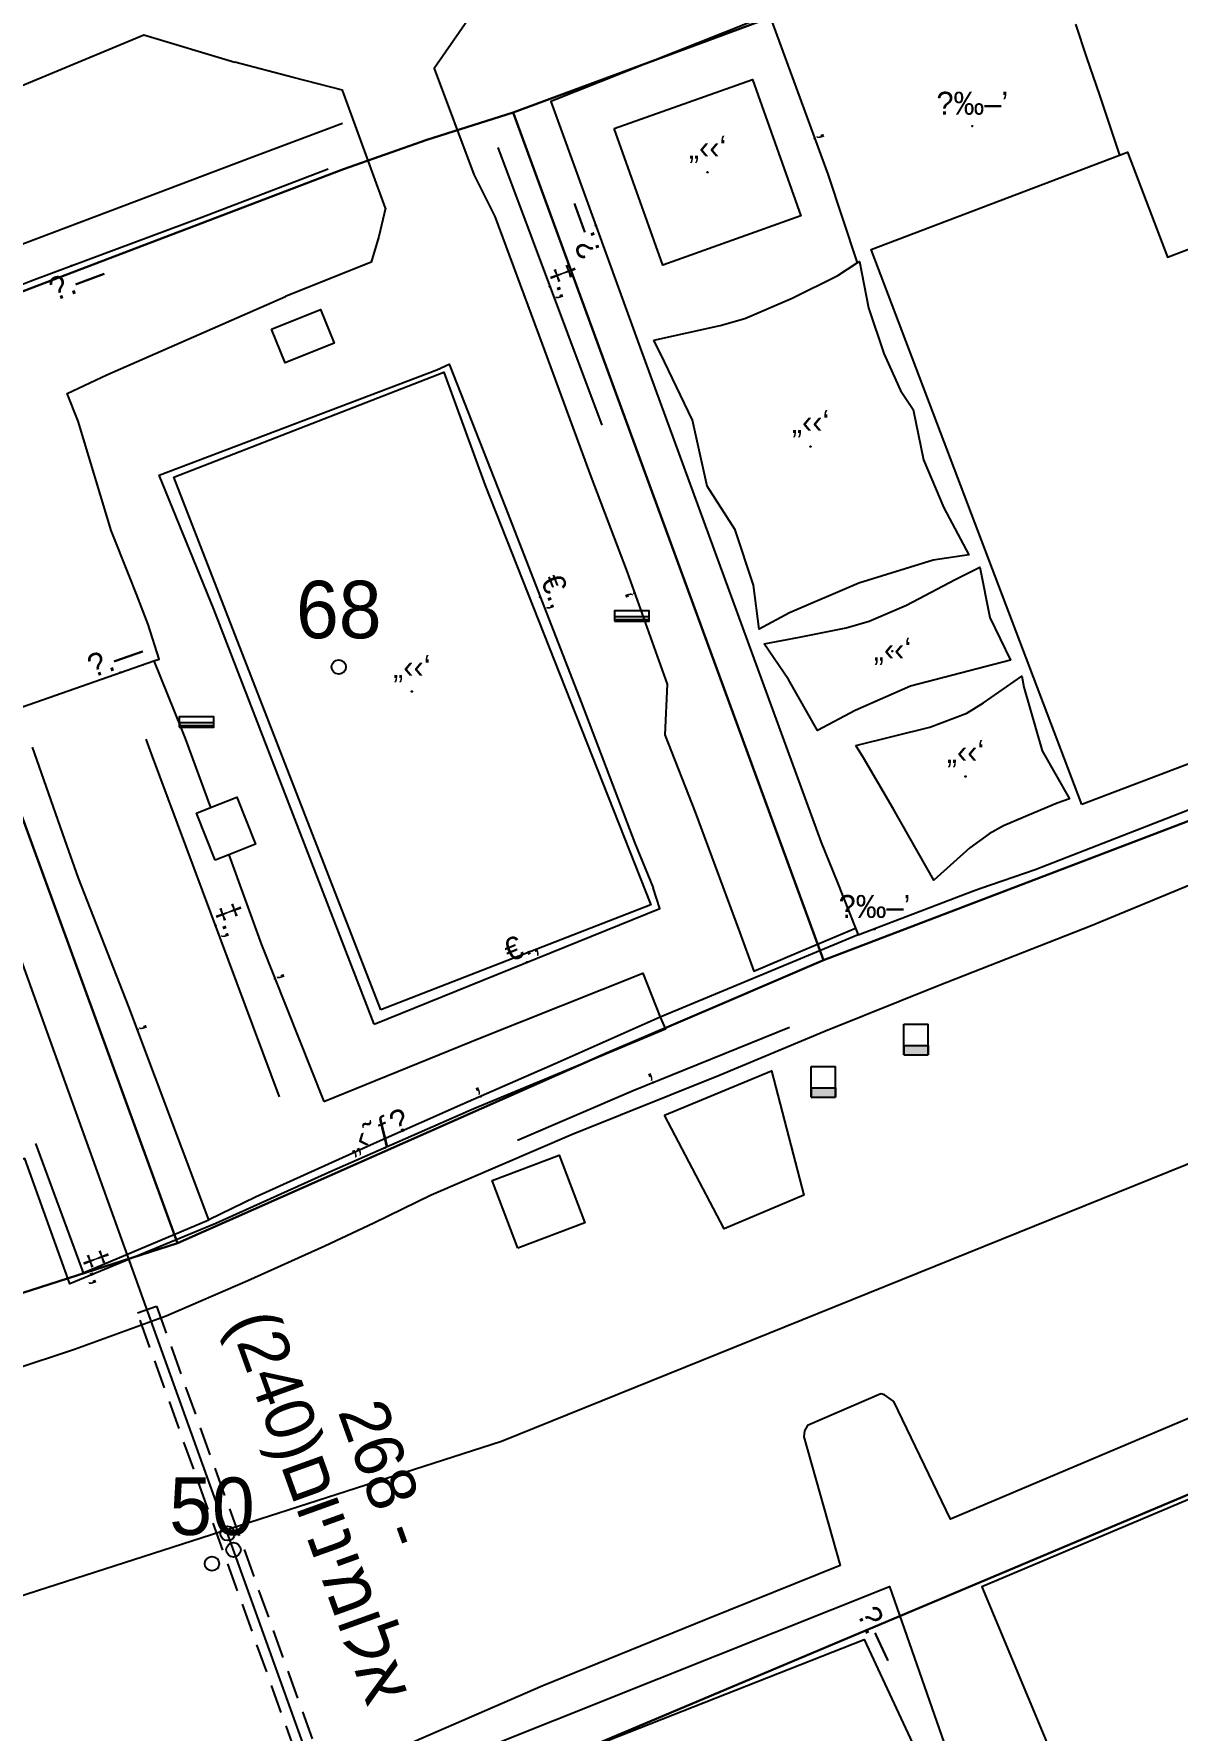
# Model space of a CAD drawing. Header units: metres. Extents: x 218299 to 220222, y 572714 to 574340.
# Drawn here: x 219519.9 to 219559.7, y 573693.4 to 573752.5 of the extents above; entities that cross this region are included whole.
import ezdxf
from ezdxf.enums import TextEntityAlignment as Align

# ---------------------------------------------------------------- set-up
doc = ezdxf.new("R2010")
doc.units = ezdxf.units.M
doc.header["$MEASUREMENT"] = 0
doc.linetypes.add('DASH15', pattern=[1.5, 1, -0.5])
for name, color, linetype in [('1602', 44, 'Continuous'), ('1603', 44, 'Continuous'), ('6151', 102, 'CABLEUNDEXIST03'), ('6701', 7, 'DASH15'), ('6910', 102, 'Continuous'), ('6916', 7, 'Continuous'), ('A_POINTS', 2, 'Continuous'), ('M2200', 253, 'Continuous'), ('M2207', 253, 'Continuous'), ('M2401', 7, 'Continuous'), ('M2404', 7, 'Continuous'), ('M2407', 253, 'Continuous'), ('M2408', 253, 'Continuous'), ('M2420', 253, 'Continuous'), ('M2601', 253, 'Continuous'), ('M2602', 253, 'Continuous'), ('M2604', 253, 'Continuous'), ('M2605', 253, 'Continuous'), ('M2804', 253, 'Continuous'), ('M5202', 253, 'Continuous'), ('M5235', 253, 'Continuous'), ('M5250', 253, 'Continuous')]:
    doc.layers.add(name, color=color, linetype=linetype)
doc.styles.add('HEBTXT', font='HEBTXT')
doc.styles.add('MAVAT_HEBTXT', font='HEBTXT')
doc.linetypes.add('CABLEUNDEXIST03', pattern='A,3.5,[222,elecad.shx,S=0.01,R=0,X=0,Y=0],1.5', length=5)

# ---------------------------------------------------------------- blocks, each defined once
blk = doc.blocks.new('6910')
at = {"layer": 'A_POINTS'}
blk.add_circle((0, 0), 0.25, dxfattribs=at)
at = {"color": 0, "style": 'HEBTXT', "flags": 1}
blk.add_attdef('CODE', (-2.918, 6.399), '', height=1.7, dxfattribs=at)
at = {"color": 0, "style": 'HEBTXT'}
for tag, p in [('PATH', (0.169, 4.708)), ('HTCH', (0.169, 2.708))]:
    blk.add_attdef(tag, text='', height=1.7, dxfattribs=at).set_placement(p, align=Align.MIDDLE_CENTER)
blk = doc.blocks.new('6916')
at = {"layer": 'A_POINTS'}
blk.add_circle((0, 0), 0.25, dxfattribs=at)
at = {"color": 0, "style": 'HEBTXT'}
for tag, p in [('HTCH', (0.006, 3.527)), ('PIPE', (0.049, 1.33))]:
    blk.add_attdef(tag, text='', height=1.7, dxfattribs=at).set_placement(p, align=Align.MIDDLE_CENTER)
blk = doc.blocks.new('1603')
at = {"layer": 'A_POINTS'}
blk.add_circle((0, 0), 0.25, dxfattribs=at)
at = {"color": 0, "style": 'HEBTXT'}
blk.add_attdef('PARCEL_NUM', text='', height=2, dxfattribs=at).set_placement((0, 1), align=Align.CENTER)
at = {"color": 0, "style": 'HEBTXT', "flags": 1}
blk.add_attdef('LOT_NUM', text='', height=2, dxfattribs=at).set_placement((0, -2.5), align=Align.CENTER)
blk = doc.blocks.new('M2804')
blk.add_circle((0, 0), 0.025)
at = {"style": 'MAVAT_HEBTXT'}
blk.add_attdef('NAME', text='', height=0.8, dxfattribs=at).set_placement((0, 1.59), align=Align.MIDDLE)
blk = doc.blocks.new('M5202')
blk.add_lwpolyline([(-2, -0.53), (2, -0.53), (2, 0.67), (-2, 0.67)], close=True)
for points in [[(-2, 0), (2, 0)], [(-2, -0.33), (2, -0.33)]]:
    blk.add_lwpolyline(points)
at = {"style": 'MAVAT_HEBTXT', "flags": 1}
for tag, p in [('MARK', (0, 1.92)), ('HEIGHT', (0, -1.78)), ('NAME', (0, -4.35))]:
    blk.add_attdef(tag, text='', height=0.8, dxfattribs=at).set_placement(p, align=Align.MIDDLE)
blk = doc.blocks.new('M2207')
blk.add_circle((0, 0), 0.025)
at = {"style": 'MAVAT_HEBTXT'}
blk.add_attdef('NAME', text='', height=0.8, dxfattribs=at).set_placement((0, 1.59), align=Align.MIDDLE)
blk = doc.blocks.new('M2408')
blk.add_circle((0, 0), 0.025)
at = {"style": 'MAVAT_HEBTXT'}
blk.add_attdef('NAME', text='', height=0.8, dxfattribs=at).set_placement((0, 1.59), align=Align.MIDDLE)
blk = doc.blocks.new('M2601')
blk.add_circle((0, 0), 0.025)
at = {"style": 'MAVAT_HEBTXT'}
blk.add_attdef('NAME', text='', height=0.8, dxfattribs=at).set_placement((0, 1.59), align=Align.MIDDLE)
blk = doc.blocks.new('M2602')
blk.add_circle((0, 0), 0.025)
at = {"style": 'MAVAT_HEBTXT'}
blk.add_attdef('NAME', text='', height=0.8, dxfattribs=at).set_placement((0, 1.59), align=Align.MIDDLE)
blk = doc.blocks.new('M2604')
blk.add_circle((0, 0), 0.025)
at = {"style": 'MAVAT_HEBTXT'}
blk.add_attdef('NAME', text='', height=0.8, dxfattribs=at).set_placement((0, 1.59), align=Align.MIDDLE)
blk = doc.blocks.new('M2605')
blk.add_circle((0, 0), 0.025)
at = {"style": 'MAVAT_HEBTXT'}
blk.add_attdef('NAME', text='', height=0.8, dxfattribs=at).set_placement((0, 1.59), align=Align.MIDDLE)
blk = doc.blocks.new('*U89')
at = {"linetype": 'Continuous'}
for p, q in [((-0.85, 0), (-0.85, -0.66)), ((0.85, 0), (0.85, -0.66))]:
    blk.add_line(p, q, dxfattribs=at)
blk.add_solid([(-0.85, 0), (-0.85, -0.66), (0.85, -0.66)], dxfattribs=at)
at = {"linetype": 'Continuous', "extrusion": (0, 0, -1)}
blk.add_solid([(0.85, 0), (-0.85, 0), (-0.85, -0.66)], dxfattribs=at)
blk = doc.blocks.new('M5235')
for points in [[(-0.85, 1.47), (0.85, 1.47)], [(-0.85, -0.66), (-0.85, 1.47)], [(0.85, -0.66), (0.85, 1.47)], [(-0.85, 0), (0.85, 0)], [(-0.85, -0.66), (0.85, -0.66)]]:
    blk.add_lwpolyline(points)
at = {"linetype": 'Continuous'}
blk.add_blockref('*U89', (0, 0), dxfattribs=at)
at = {"style": 'MAVAT_HEBTXT', "flags": 1}
for tag, p in [('MARK', (0, 2.72)), ('HEIGHT', (0, -1.92)), ('NAME', (0, -4.48))]:
    blk.add_attdef(tag, text='', height=0.8, dxfattribs=at).set_placement(p, align=Align.MIDDLE)
blk = doc.blocks.new('111')
at = {"layer": 'M2200'}
blk.add_polyline3d([(219556.398, 573725.657, 599.377), (219549.065, 573744.96, 599.377), (219557.707, 573748.243, 599.377), (219557.988, 573748.35, 599.377), (219559.377, 573744.692, 599.377), (219567.985, 573747.962, 599.377), (219567.985, 573747.962, 599.377), (219567.985, 573747.962, 599.377), (219569.743, 573743.337, 599.377), (219571.603, 573738.439, 599.377), (219572.226, 573738.675, 598.012), (219572.882, 573736.95, 597.592), (219572.372, 573736.757, 597.861), (219572.371, 573736.756, 597.861), (219569.494, 573735.663, 599.377), (219571.164, 573731.266, 599.377)], close=True, dxfattribs=at)
at = {"layer": 'M2207'}
for points in [[(219540.127, 573749.171, 598.852), (219544.933, 573750.879, 598.432), (219546.621, 573746.128, 598.327), (219541.816, 573744.42, 598.747), (219540.127, 573749.171, 598.852)], [(219541.508, 573741.804, 598.852), (219543.807, 573742.319, 598.747), (219544.669, 573742.565, 598.739), (219546.32, 573743.274, 598.747), (219547.903, 573744.063, 598.747), (219548.581, 573744.502, 598.842), (219548.656, 573744.55, 598.852), (219548.967, 573742.935, 598.747), (219549.507, 573741.345, 598.747), (219550.088, 573740.052, 598.747), (219550.531, 573739.396, 598.747), (219550.883, 573737.642, 598.747), (219551.592, 573735.971, 598.852), (219552.467, 573734.338, 598.642), (219551.221, 573734.153, 598.642), (219548.636, 573733.358, 598.642), (219546.223, 573732.324, 598.642), (219545.169, 573731.753, 598.642), (219544.973, 573733.279, 598.747), (219544.337, 573735.203, 598.852), (219543.365, 573736.733, 598.957), (219542.844, 573739.026, 598.957), (219541.875, 573741.053, 598.852)], [(219528.205, 573742.187, 598.537), (219529.911, 573742.878, 598.432), (219530.387, 573741.704, 598.117), (219528.681, 573741.013, 598.117)], [(219532.002, 573718.506, 599.482), (219524.801, 573737.037, 599.692), (219534.203, 573740.69, 599.482), (219535.635, 573736.751, 599.482), (219541.404, 573722.16, 599.587)], [(219545.342, 573731.24, 598.747), (219546.57, 573731.472, 598.702), (219548.2, 573731.798, 598.646), (219548.991, 573732.031, 598.642), (219550.3, 573732.586, 598.688), (219551.992, 573733.475, 598.799), (219552.841, 573733.912, 598.852), (219553.197, 573732.162, 598.747), (219553.917, 573730.67, 598.747), (219550.432, 573729.771, 598.642), (219548.512, 573728.924, 598.642), (219547.2, 573728.232, 598.642), (219546.193, 573729.998, 598.642)], [(219548.529, 573727.703, 598.432), (219551.104, 573728.343, 598.537), (219552.39, 573728.834, 598.602), (219552.978, 573729.191, 598.642), (219554.31, 573730.119, 598.747), (219554.379, 573729.735, 598.747), (219555.009, 573727.518, 598.747), (219555.963, 573725.852, 598.852), (219555.538, 573725.693, 598.852), (219554.732, 573725.364, 598.787), (219553.665, 573724.913, 598.697), (219553.165, 573724.637, 598.642), (219552.498, 573724.143, 598.546), (219551.25, 573723.023, 598.327), (219549.844, 573725.485, 598.327), (219548.797, 573727.272, 598.432)], [(219526.245, 573723.712, 597.592), (219525.594, 573725.352, 597.592), (219526.083, 573725.545, 597.592), (219526.997, 573725.908, 597.592), (219527.647, 573724.268, 597.592), (219526.719, 573723.9, 597.592), (219526.245, 573723.712, 597.592)], [(219536.773, 573710.214, 597.172), (219535.879, 573712.565, 597.172), (219538.209, 573713.451, 597.277), (219539.103, 573711.1, 597.277), (219536.773, 573710.214, 597.172)]]:
    blk.add_polyline3d(points, close=True, dxfattribs=at)
at = {"layer": 'M2401'}
for points in [[(219561.521, 573723.417, 598.852), (219556.697, 573721.418, 598.852), (219551.432, 573719.356, 598.852), (219547.424, 573717.739, 598.852), (219543.807, 573716.23, 598.852), (219538.635, 573714.154, 598.852), (219533.761, 573712.055, 598.852), (219531.766, 573711.088, 598.852), (219530.059, 573710.285, 598.852), (219527.381, 573709.074, 598.852), (219524.536, 573707.848, 598.852), (219521.348, 573706.694, 598.852), (219519.178, 573705.972, 598.852)], [(219564.126, 573705.991, 592.209), (219551.828, 573700.791, 592.209), (219549.858, 573704.875, 592.209), (219549.526, 573705.11, 592.209), (219549.405, 573705.149, 592.209), (219546.845, 573704.048, 592.209), (219546.744, 573703.862, 592.209), (219546.719, 573703.652, 592.209), (219547.989, 573699.179, 592.209), (219543.322, 573697.292, 592.209), (219537.642, 573694.99, 592.209), (219531.181, 573692.185, 592.209)]]:
    blk.add_polyline3d(points, dxfattribs=at)
at = {"layer": 'M2404'}
for points in [[(219561.521, 573723.417, 598.852), (219556.697, 573721.418, 598.852), (219551.432, 573719.356, 598.852), (219547.424, 573717.739, 598.852), (219543.807, 573716.23, 598.852), (219538.635, 573714.154, 598.852), (219533.761, 573712.055, 598.852), (219531.766, 573711.088, 598.852), (219530.059, 573710.285, 598.852), (219527.381, 573709.074, 598.852), (219524.536, 573707.848, 598.852), (219521.348, 573706.694, 598.852), (219519.178, 573705.972, 598.852)], [(219564.126, 573705.991, 592.209), (219551.828, 573700.791, 592.209), (219549.858, 573704.875, 592.209), (219549.526, 573705.11, 592.209), (219549.405, 573705.149, 592.209), (219546.845, 573704.048, 592.209), (219546.744, 573703.862, 592.209), (219546.719, 573703.652, 592.209), (219547.989, 573699.179, 592.209), (219543.322, 573697.292, 592.209), (219537.642, 573694.99, 592.209), (219531.181, 573692.185, 592.209)]]:
    blk.add_polyline3d(points, dxfattribs=at)
at = {"layer": 'M2407'}
for points in [[(219554.947, 573756.722, 596.017), (219553.343, 573760.294, 596.017), (219547.755, 573758.587, 595.912), (219541.698, 573756.344, 595.807), (219536.848, 573754.571, 595.702), (219535.702, 573753.929, 595.702), (219533.858, 573751.259, 595.597), (219535.245, 573747.567, 595.597), (219535.245, 573747.567, 595.597)], [(219520.367, 573751.021, 595.241), (219523.765, 573752.432, 595.301), (219526.928, 573751.478, 595.511)], [(219528.952, 573750.95, 595.597), (219526.928, 573751.478, 595.597)], [(219511.221, 573747.216, 595.066), (219511.968, 573747.531, 595.091), (219520.367, 573751.021, 595.241)], [(219532.174, 573746.405, 595.597), (219530.669, 573750.502, 595.597), (219528.952, 573750.95, 595.597)], [(219532.174, 573746.405, 595.597), (219531.935, 573745.416, 595.702), (219531.665, 573744.525, 595.702), (219528.689, 573743.322, 595.702)], [(219531.774, 573718.012, 595.545), (219526.199, 573732.446, 595.755), (219524.295, 573737.113, 595.965), (219533.955, 573740.773, 595.545)], [(219540.845, 573724.302, 595.537), (219541.478, 573722.755, 595.537)], [(219530.024, 573715.314, 595.545), (219535.474, 573717.528, 595.545), (219541.117, 573719.785, 595.545), (219541.729, 573718.256, 595.545), (219541.729, 573718.256, 595.545)]]:
    blk.add_polyline3d(points, dxfattribs=at)
at = {"layer": 'M2408'}
blk.add_polyline3d([(219548.616, 573721.122, 595.471), (219546.608, 573720.286, 595.471), (219541.729, 573718.256, 595.471), (219541.91, 573717.838, 595.471), (219539.304, 573716.74, 595.471), (219535.236, 573715.063, 595.471), (219530.298, 573712.89, 595.471), (219526.268, 573711.068, 595.471), (219521.189, 573708.972, 595.471), (219519.616, 573713.336, 595.471), (219517.773, 573712.706, 595.471)], dxfattribs=at)
at = {"layer": 'M2420'}
blk.add_lwpolyline([(219452.41, 573726.81), (219456.59, 573718.38), (219467.09, 573709.31), (219480.91, 573700.62), (219491.8, 573694.62), (219508.59, 573694.62), (219536.2, 573703.5), (219568.09, 573716.38), (219592.5, 573727.38), (219604.739, 573732.037), (219607.065, 573732.73), (219609.467, 573733.072), (219616.616, 573734.259), (219617.692, 573734.345), (219618.767, 573734.248), (219619.81, 573733.972), (219620.792, 573733.523), (219621.684, 573732.915), (219622.461, 573732.165), (219623.099, 573731.295), (219625.991, 573726.562), (219627.695, 573723.069)], dxfattribs=at)
at = {"layer": 'M2601'}
for points in [[(219545.527, 573753.112, 597.322), (219547.559, 573747.581, 597.112), (219548.581, 573744.502, 597.112)], [(219556.179, 573752.807, 597.217), (219556.561, 573751.642, 597.217), (219557.004, 573750.328, 597.217)], [(219557.004, 573750.328, 597.217), (219557.707, 573748.243, 597.217)], [(219535.245, 573747.567, 596.332), (219535.969, 573746.109, 596.332), (219537.617, 573741.671, 596.332), (219539.307, 573737.061, 596.122), (219540.572, 573733.737, 596.017), (219541.965, 573729.839, 596.017), (219541.882, 573728.07, 595.912), (219542.943, 573725.39, 595.912), (219544.481, 573721.225, 595.912), (219544.985, 573719.853, 595.807), (219546.541, 573720.512, 595.807)], [(219521.471, 573738.989, 596.28), (219521.09, 573739.954, 596.385), (219522.477, 573740.605, 596.385), (219522.477, 573740.605, 596.385)], [(219523.504, 573732.969, 596.029), (219523.244, 573733.638, 596.07), (219522.623, 573735.187, 596.175), (219521.471, 573738.989, 596.28)], [(219523.916, 573731.911, 595.965), (219523.504, 573732.969, 596.029)], [(219524.113, 573730.649, 596.175), (219525.057, 573728.292, 596.175)], [(219552.883, 573722.743, 597.645), (219554.774, 573723.392, 597.645), (219558.441, 573724.82, 597.645), (219563.495, 573726.794, 597.54), (219568.799, 573728.802, 597.645), (219573.598, 573730.659, 597.645)], [(219525.057, 573728.292, 596.175), (219525.196, 573727.944, 596.175), (219526.083, 573725.545, 596.175)], [(219521.013, 573724.432, 596.28), (219519.887, 573727.643, 596.28)], [(219526.019, 573711.198, 596.07), (219523.242, 573718.612, 596.28), (219521.485, 573723.087, 596.28), (219521.013, 573724.432, 596.28)], [(219547.33, 573724.334, 598.275), (219547.878, 573722.964, 598.185)], [(219526.719, 573723.9, 596.175), (219527.854, 573720.774, 596.175), (219530.024, 573715.314, 595.965), (219530.024, 573715.314, 595.965)], [(219547.878, 573722.964, 598.185), (219548.524, 573721.351, 598.08), (219548.616, 573721.122, 598.065), (219548.616, 573721.122, 598.065), (219552.586, 573722.641, 597.645), (219552.883, 573722.743, 597.645)], [(219546.541, 573720.512, 595.807), (219548.524, 573721.351, 595.807)], [(219541.729, 573718.256, 596.175), (219541.729, 573718.256, 596.175), (219538.075, 573716.629, 596.49), (219534.862, 573715.222, 596.49), (219531.877, 573713.905, 596.385), (219527.647, 573711.992, 596.175), (219526.019, 573711.198, 596.07)], [(219536.761, 573713.969, 596.49), (219540.78, 573715.696, 596.49), (219546.219, 573717.903, 596.595)]]:
    blk.add_polyline3d(points, dxfattribs=at)
at = {"layer": 'M2602'}
for points in [[(219533.955, 573740.773, 595.931), (219533.955, 573740.773, 595.931), (219533.955, 573740.773, 595.931), (219534.388, 573740.974, 595.931), (219536.339, 573735.981, 596.036), (219538.971, 573729.217, 595.931), (219540.845, 573724.302, 595.826)], [(219531.774, 573718.012, 595.957), (219531.774, 573718.012, 595.957), (219531.774, 573718.012, 595.957), (219541.717, 573722.038, 595.957), (219541.478, 573722.755, 595.957)]]:
    blk.add_polyline3d(points, dxfattribs=at)
at = {"layer": 'M2604'}
for points in [[(219527.336, 573748.103, 596.412), (219530.67, 573749.36, 596.459)], [(219536.08, 573748.508, 597.089), (219539.694, 573738.847, 597.089)], [(219523.072, 573746.494, 596.353), (219527.336, 573748.103, 596.412)], [(219515.606, 573743.677, 596.249), (219523.072, 573746.494, 596.353)], [(219522.477, 573740.605, 597.015), (219528.689, 573743.322, 596.805), (219528.689, 573743.322, 596.805)], [(219524.032, 573727.417, 597.48), (219523.841, 573727.929, 597.506)], [(219528.476, 573715.482, 596.876), (219524.032, 573727.417, 597.48)], [(219519.987, 573713.856, 596.07), (219521.651, 573709.358, 596.07), (219526.019, 573711.198, 596.07)]]:
    blk.add_polyline3d(points, dxfattribs=at)
at = {"layer": 'M2605'}
for points in [[(219554.973, 573756.628, 596.062), (219545.527, 573753.112, 596.062), (219544.812, 573752.846, 596.062), (219537.922, 573750.108, 595.957), (219541.029, 573741.542, 596.167), (219547.33, 573724.334, 596.167), (219547.33, 573724.334, 596.167)], [(219525.782, 573746.084, 595.957), (219530.169, 573747.771, 595.852)], [(219516.712, 573742.668, 595.788), (219519.96, 573743.92, 595.852), (219525.782, 573746.084, 595.957)], [(219517.399, 573734.567, 595.768), (219519.544, 573729.053, 595.642), (219519.544, 573729.053, 595.642), (219524.113, 573730.649, 595.844), (219524.295, 573730.713, 595.852), (219523.916, 573731.911, 595.957)], [(219578.816, 573709.4, 596.017), (219570.819, 573705.998, 595.747), (219552.917, 573698.428, 595.747), (219556.135, 573690.704, 595.321)], [(219539.54, 573692.945, 595.537), (219548.821, 573696.601, 595.537), (219553.057, 573687.517, 594.697)]]:
    blk.add_polyline3d(points, dxfattribs=at)
at = {"layer": 'M5250'}
blk.add_polyline3d([(219541.879, 573714.841, 595.44), (219545.602, 573716.382, 595.44), (219546.725, 573712.065, 595.44), (219543.948, 573710.887, 595.44), (219541.879, 573714.841, 595.44)], dxfattribs=at)
at = {"layer": 'M2207'}
ref = blk.add_blockref('M2207', (219543.374, 573747.649), dxfattribs=dict(at, xscale=0.5, yscale=0.5, zscale=0.5))
ref.add_attrib('NAME', '„‹‹‘', dxfattribs={"layer": '0', "height": 0.8, "style": 'MAVAT_HEBTXT'}).set_placement((219543.374, 573748.445), align=Align.MIDDLE)
ref = blk.add_blockref('M2207', (219546.957, 573738.103), dxfattribs=dict(at, xscale=0.5, yscale=0.5, zscale=0.5))
ref.add_attrib('NAME', '„‹‹‘', dxfattribs={"layer": '0', "height": 0.8, "style": 'MAVAT_HEBTXT'}).set_placement((219546.957, 573738.899), align=Align.MIDDLE)
ref = blk.add_blockref('M2207', (219549.804, 573730.985), dxfattribs=dict(at, xscale=0.5, yscale=0.5, zscale=0.5))
ref.add_attrib('NAME', '„‹‹‘', dxfattribs={"layer": '0', "height": 0.8, "style": 'MAVAT_HEBTXT'}).set_placement((219549.804, 573730.985), align=Align.MIDDLE)
ref = blk.add_blockref('M2207', (219533.084, 573729.582), dxfattribs=dict(at, xscale=0.5, yscale=0.5, zscale=0.5))
ref.add_attrib('NAME', '„‹‹‘', dxfattribs={"layer": '0', "height": 0.8, "style": 'MAVAT_HEBTXT'}).set_placement((219533.084, 573730.377), align=Align.MIDDLE)
ref = blk.add_blockref('M2207', (219552.347, 573726.625), dxfattribs=dict(at, xscale=0.5, yscale=0.5, zscale=0.5))
ref.add_attrib('NAME', '„‹‹‘', dxfattribs={"layer": '0', "height": 0.8, "style": 'MAVAT_HEBTXT'}).set_placement((219552.347, 573727.421), align=Align.MIDDLE)
at = {"layer": 'M2408'}
ref = blk.add_blockref('M2408', (219532.145, 573713.702), dxfattribs=dict(at, xscale=0.5, yscale=0.5, zscale=0.5))
ref.add_attrib('NAME', '„‹˜ƒ\x8e', dxfattribs={"layer": '0', "height": 0.8, "rotation": 23.75192, "style": 'MAVAT_HEBTXT'}).set_placement((219531.923, 573714.206), align=Align.MIDDLE)
at = {"layer": 'M2601'}
ref = blk.add_blockref('M2601', (219547.102, 573748.825), dxfattribs=dict(at, xscale=0.5, yscale=0.5, zscale=0.5))
ref.add_attrib('NAME', '‚', dxfattribs={"layer": '0', "height": 0.8, "rotation": 290.17943, "style": 'MAVAT_HEBTXT'}).set_placement((219547.619, 573749.015), align=Align.MIDDLE)
ref = blk.add_blockref('M2601', (219540.834, 573733.004), dxfattribs=dict(at, xscale=0.5, yscale=0.5, zscale=0.5))
ref.add_attrib('NAME', '‚', dxfattribs={"layer": '0', "height": 0.8, "rotation": 109.66113, "style": 'MAVAT_HEBTXT'}).set_placement((219540.316, 573732.819), align=Align.MIDDLE)
ref = blk.add_blockref('M2601', (219528.325, 573719.588), dxfattribs=dict(at, xscale=0.5, yscale=0.5, zscale=0.5))
ref.add_attrib('NAME', '‚', dxfattribs={"layer": '0', "height": 0.8, "rotation": 291.66956, "style": 'MAVAT_HEBTXT'}).set_placement((219528.837, 573719.791), align=Align.MIDDLE)
ref = blk.add_blockref('M2601', (219523.538, 573717.822), dxfattribs=dict(at, xscale=0.5, yscale=0.5, zscale=0.5))
ref.add_attrib('NAME', '‚', dxfattribs={"layer": '0', "height": 0.8, "rotation": 290.5366, "style": 'MAVAT_HEBTXT'}).set_placement((219524.053, 573718.015), align=Align.MIDDLE)
ref = blk.add_blockref('M2601', (219541.473, 573715.977), dxfattribs=dict(at, xscale=0.5, yscale=0.5, zscale=0.5))
ref.add_attrib('NAME', '‚', dxfattribs={"layer": '0', "height": 0.8, "rotation": 22.08478, "style": 'MAVAT_HEBTXT'}).set_placement((219541.266, 573716.487), align=Align.MIDDLE)
ref = blk.add_blockref('M2601', (219535.48, 573715.493), dxfattribs=dict(at, xscale=0.5, yscale=0.5, zscale=0.5))
ref.add_attrib('NAME', '‚', dxfattribs={"layer": '0', "height": 0.8, "rotation": 23.81095, "style": 'MAVAT_HEBTXT'}).set_placement((219535.258, 573715.996), align=Align.MIDDLE)
at = {"layer": 'M2602'}
ref = blk.add_blockref('M2602', (219537.55, 573732.868), dxfattribs=dict(at, xscale=0.5, yscale=0.5, zscale=0.5))
ref.add_attrib('NAME', '€.‚', dxfattribs={"layer": '0', "height": 0.8, "rotation": 291.2597, "style": 'MAVAT_HEBTXT'}).set_placement((219538.063, 573733.068), align=Align.MIDDLE)
ref = blk.add_blockref('M2602', (219537.095, 573720.167), dxfattribs=dict(at, xscale=0.5, yscale=0.5, zscale=0.5))
ref.add_attrib('NAME', '€.‚', dxfattribs={"layer": '0', "height": 0.8, "rotation": 22.04368, "style": 'MAVAT_HEBTXT'}).set_placement((219536.889, 573720.677), align=Align.MIDDLE)
at = {"layer": 'M2604'}
ref = blk.add_blockref('M2604', (219537.887, 573743.677), dxfattribs=dict(at, xscale=0.5, yscale=0.5, zscale=0.5))
ref.add_attrib('NAME', '‡.‚', dxfattribs={"layer": '0', "height": 0.8, "rotation": 290.50444, "style": 'MAVAT_HEBTXT'}).set_placement((219538.402, 573743.87), align=Align.MIDDLE)
ref = blk.add_blockref('M2604', (219526.254, 573721.45), dxfattribs=dict(at, xscale=0.5, yscale=0.5, zscale=0.5))
ref.add_attrib('NAME', '‡.‚', dxfattribs={"layer": '0', "height": 0.8, "rotation": 290.42481, "style": 'MAVAT_HEBTXT'}).set_placement((219526.77, 573721.642), align=Align.MIDDLE)
ref = blk.add_blockref('M2604', (219521.642, 573709.385), dxfattribs=dict(at, xscale=0.5, yscale=0.5, zscale=0.5))
ref.add_attrib('NAME', '‡.‚', dxfattribs={"layer": '0', "height": 0.8, "rotation": 290.3089, "style": 'MAVAT_HEBTXT'}).set_placement((219522.158, 573709.576), align=Align.MIDDLE)
at = {"layer": 'M2605'}
ref = blk.add_blockref('M2605', (219539.487, 573745.793), dxfattribs=dict(at, xscale=0.5, yscale=0.5, zscale=0.5))
ref.add_attrib('NAME', '\x9a.—', dxfattribs={"layer": '0', "height": 0.8, "rotation": 109.93981, "style": 'MAVAT_HEBTXT'}).set_placement((219538.97, 573745.606), align=Align.MIDDLE)
ref = blk.add_blockref('M2605', (219521.24, 573744.396), dxfattribs=dict(at, xscale=0.5, yscale=0.5, zscale=0.5))
ref.add_attrib('NAME', '\x9a.—', dxfattribs={"layer": '0', "height": 0.8, "rotation": 20.38815, "style": 'MAVAT_HEBTXT'}).set_placement((219521.431, 573743.881), align=Align.MIDDLE)
ref = blk.add_blockref('M2605', (219522.95, 573730.243), dxfattribs=dict(at, xscale=0.5, yscale=0.5, zscale=0.5))
ref.add_attrib('NAME', '\x9a.—', dxfattribs={"layer": '0', "height": 0.8, "rotation": 19.25571, "style": 'MAVAT_HEBTXT'}).set_placement((219522.768, 573730.762), align=Align.MIDDLE)
ref = blk.add_blockref('M2605', (219548.839, 573696.564), dxfattribs=dict(at, xscale=0.5, yscale=0.5, zscale=0.5))
ref.add_attrib('NAME', '\x9a.—', dxfattribs={"layer": '0', "height": 0.8, "rotation": 294.99626, "style": 'MAVAT_HEBTXT'}).set_placement((219549.337, 573696.797), align=Align.MIDDLE)
at = {"layer": 'M2804'}
ref = blk.add_blockref('M2804', (219552.584, 573749.258, 602.336), dxfattribs=dict(at, xscale=0.5, yscale=0.5, zscale=0.5))
ref.add_attrib('NAME', '\x8d‰–’', dxfattribs={"layer": '0', "height": 0.8, "style": 'MAVAT_HEBTXT'}).set_placement((219552.584, 573750.053, 602.336), align=Align.MIDDLE)
ref = blk.add_blockref('M2804', (219549.181, 573721.31, 602.966), dxfattribs=dict(at, xscale=0.5, yscale=0.5, zscale=0.5))
ref.add_attrib('NAME', '\x8d‰–’', dxfattribs={"layer": '0', "height": 0.8, "style": 'MAVAT_HEBTXT'}).set_placement((219549.181, 573722.106, 602.966), align=Align.MIDDLE)
at = {"layer": 'M5202', "xscale": 0.3, "yscale": 0.3, "zscale": 0.3}
for p in [(219540.738, 573732.189, 595.616), (219525.591, 573728.503, 595.774)]:
    blk.add_blockref('M5202', p, dxfattribs=at)
at = {"layer": 'M5235', "xscale": 0.5, "yscale": 0.5, "zscale": 0.5}
for p in [(219550.624, 573717.269, 595.406), (219547.402, 573715.796, 595.406)]:
    blk.add_blockref('M5235', p, dxfattribs=at)

msp = doc.modelspace()

# ---------------------------------------------------------------- linework, layer by layer
at = {"layer": '1602'}
for points in [[(219591.1011, 573736.9129), (219573.4467, 573730.1677), (219547.4048, 573720.2335), (219536.6141, 573749.7263), (219559.6163, 573758.2459), (219562.3315, 573759.2341), (219569.0355, 573741.9842), (219586.4569, 573749.0505)], [(219543.8692, 573718.7168), (219539.8823, 573717.0065), (219524.9368, 573710.391), (219518.4019, 573728.2731), (219513.6127, 573741.2512), (219530.7075, 573747.7577), (219533.6116, 573748.7725), (219536.6141, 573749.7263), (219547.4048, 573720.2335)], [(219524.9368, 573710.391), (219510.3327, 573705.7048), (219500.1482, 573704.281), (219493.0886, 573704.6323), (219488.9018, 573705.8899), (219484.6472, 573707.8629), (219476.1474, 573731.8081), (219479.8996, 573733.097), (219495.7497, 573739.0047), (219501.1163, 573741.005), (219512.2451, 573745.0031), (219513.6127, 573741.2512), (219518.4019, 573728.2731)], [(219556.9025, 573650.48), (219542.8005, 573647.373), (219532.0545, 573645.5962), (219523.5954, 573686.6037), (219531.1036, 573689.4197), (219577.7062, 573709.0683), (219588.7272, 573679.0955), (219585.6572, 573677.9345), (219590.667, 573663.7205), (219589.9512, 573661.6955), (219571.1032, 573654.7758), (219571.18, 573654.6159)]]:
    msp.add_lwpolyline(points, close=True, dxfattribs=at)
for points in [[(219559.6163, 573758.2459), (219536.6141, 573749.7263), (219533.6116, 573748.7725), (219530.7075, 573747.7577), (219513.6127, 573741.2512)], [(219510.3327, 573705.7048), (219524.9368, 573710.391), (219539.8823, 573717.0065), (219543.8692, 573718.7168), (219547.4048, 573720.2335), (219573.4467, 573730.1677), (219591.1011, 573736.9129), (219606.8383, 573742.9301), (219611.5473, 573744.4767), (219613.3211, 573739.1587), (219616.5558, 573730.3491)], [(219618.6079, 573724.7608), (219611.4311, 573727.6537), (219586.1105, 573718.1395), (219591.054, 573704.886), (219605.8271, 573710.2044), (219614.2787, 573688.1647), (219591.283, 573680.0418), (219588.7272, 573679.0955), (219577.7062, 573709.0683), (219531.1036, 573689.4197), (219523.5954, 573686.6037), (219513.9521, 573684.2982), (219507.7423, 573683.2074), (219501.2227, 573682.5977), (219495.904, 573682.6037), (219489.1658, 573683.188), (219481.9709, 573684.97), (219476.5311, 573687.2794), (219468.1228, 573692.538), (219464.1993, 573695.3342), (219456.1396, 573702.4918), (219448.3386, 573710.9056)]]:
    msp.add_lwpolyline(points, dxfattribs=at)
at = {"layer": '6151'}
for points in [[(219503.4533, 573682.4911), (219503.4548, 573682.3689), (219503.7362, 573682.3689), (219503.7292, 573682.8573), (219503.4329, 573682.8611), (219504.1808, 573685.0705), (219516.0981, 573686.6759), (219526.4082, 573690.02), (219529.8896, 573691.3581), (219515.8302, 573730.4209), (219508.7336, 573727.7456)], [(219503.5233, 573682.4911), (219503.5234, 573682.4072), (219503.6932, 573682.4084), (219503.699, 573682.8259), (219503.5423, 573682.8271), (219503.5442, 573682.8611), (219504.742, 573684.3894), (219516.2652, 573685.9416), (219526.6586, 573689.3127), (219530.8438, 573690.9214), (219541.6729, 573695.2376), (219549.7062, 573698.4483), (219553.8572, 573686.542)]]:
    msp.add_lwpolyline(points, dxfattribs=at)
at = {"layer": '6701'}
msp.add_lwpolyline([(219530.219, 573691.477), (219529.56, 573691.239), (219523.541, 573707.964), (219524.2, 573708.201)], close=True, dxfattribs=at)

# ---------------------------------------------------------------- block references
msp.add_blockref('111', (0, 0))
at = {"layer": '1603'}
for p, values in [((219530.5435, 573730.4361), {'PARCEL_NUM': '68'}), ((219526.1301, 573699.2369), {'PARCEL_NUM': '50'})]:
    msp.add_blockref('1603', p, dxfattribs=at).add_auto_attribs(values)
at = {"layer": '6910'}
ref = msp.add_blockref('6910', (219526.6749, 573700.29), dxfattribs=dict(at, rotation=289.7947))
ref.add_attrib('PATH', '268 - ', dxfattribs={"layer": '0', "color": 0, "height": 1.7, "rotation": 289.7947, "style": 'HEBTXT'}).set_placement((219532.2836, 573702.0847), align=Align.MIDDLE_CENTER)
ref.add_attrib('HTCH', '(240)םוינימולא', dxfattribs={"layer": '0', "color": 0, "height": 1.7, "rotation": 289.7947, "style": 'HEBTXT'}).set_placement((219529.9313, 573701.2381), align=Align.MIDDLE_CENTER)
at = {"layer": '6916', "rotation": 289.7939}
msp.add_blockref('6916', (219526.8802, 573699.7196), dxfattribs=at)

doc.saveas('drawing.dxf')
